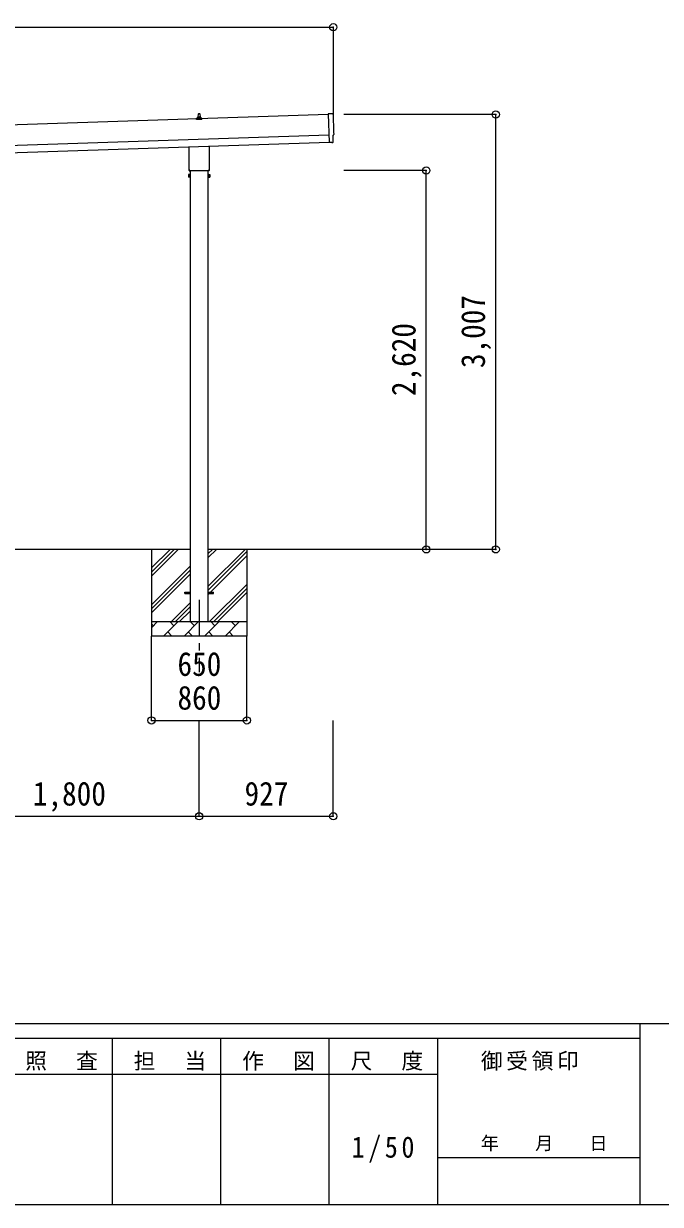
# Model space of a CAD drawing. Units: millimetres at full size, sheet at 1:50; some dimension numbers follow another scale. Extents: x -14053 to 14053, y -9700 to 9700.
# Drawn here: x 4641 to 9043, y -9700 to -1534 of the extents above; entities that cross this region are included whole.
import ezdxf
from ezdxf.enums import TextEntityAlignment as Align

# ---------------------------------------------------------------- set-up
doc = ezdxf.new("R2010")
doc.units = ezdxf.units.MM
doc.header["$LTSCALE"] = 50
doc.header["$PDMODE"] = 32
doc.header["$PDSIZE"] = 50
doc.linetypes.add('CHAIN1', pattern=[8, 5, -1, 1, -1])
for name, color, linetype, lineweight in [('0-0_0', 7, 'Continuous', 9), ('0-1_Defpoints', 4, 'Continuous', 9), ('0-6_PARTS1', 6, 'Continuous', 9), ('F-0', 7, 'Continuous', 9)]:
    doc.layers.add(name, color=color, linetype=linetype, lineweight=lineweight)
doc.styles.add('ＭＳ ゴシック', font='')
doc.styles.get('ＭＳ ゴシック').set_extended_font_data('MS Gothic')

msp = doc.modelspace()

# ---------------------------------------------------------------- linework, layer by layer
at = {"layer": '0-0_0'}
for p, q in [((5792.08, -5169.8), (4117.08, -5169.8)), ((5524.58, -5169.8), (5524.58, -5769.8)), ((5524.58, -5354.85), (5709.63, -5169.8)), ((5524.58, -5326.56), (5681.35, -5169.8)), ((5524.58, -5298.28), (5653.07, -5169.8)), ((6855.46, -5169.8), (5917.08, -5169.8)), ((5917.08, -5424.9), (6172.18, -5169.8)), ((5917.08, -5226.91), (5974.19, -5169.8)), ((5917.08, -5198.62), (5945.91, -5169.8)), ((5917.08, -5453.18), (6184.58, -5185.68)), ((5917.08, -5481.46), (6184.58, -5213.96)), ((6184.58, -5169.8), (6184.58, -5769.8)), ((5524.58, -5552.84), (5792.08, -5285.34)), ((5524.58, -5581.12), (5792.08, -5313.62)), ((5524.58, -5609.41), (5792.08, -5341.91)), ((5926.74, -5669.8), (6184.58, -5411.95)), ((5955.03, -5669.8), (6184.58, -5440.24)), ((5983.31, -5669.8), (6184.58, -5468.52)), ((5662.18, -5669.8), (5792.08, -5539.9)), ((5690.47, -5669.8), (5792.08, -5568.18)), ((5718.75, -5669.8), (5792.08, -5596.46)), ((5524.58, -5669.8), (6184.58, -5669.8)), ((5524.58, -5712.69), (5567.48, -5669.8)), ((5538.92, -5698.35), (5524.58, -5684.01)), ((5608.9, -5769.8), (5708.9, -5669.8)), ((5680.34, -5698.35), (5651.79, -5669.8)), ((5750.32, -5769.8), (5850.32, -5669.8)), ((5821.77, -5698.35), (5793.21, -5669.8)), ((5891.74, -5769.8), (5991.74, -5669.8)), ((5963.19, -5698.35), (5934.63, -5669.8)), ((6033.16, -5769.8), (6133.16, -5669.8)), ((6104.61, -5698.35), (6076.06, -5669.8)), ((6181.3, -5669.8), (6184.58, -5666.51)), ((6184.58, -5769.8), (5524.58, -5769.8)), ((5637.45, -5741.24), (5666.01, -5769.8)), ((5778.87, -5741.24), (5807.43, -5769.8)), ((5920.29, -5741.24), (5948.85, -5769.8)), ((6061.72, -5741.24), (6090.27, -5769.8))]:
    msp.add_line(p, q, dxfattribs=at)
at = {"layer": '0-1_Defpoints'}
for p, q in [((6745.95, -2163.38), (1362.94, -2342.82)), ((5836.33, -2196.04), (5836.33, -2188.32)), ((5872.83, -2196.04), (5836.33, -2196.04)), ((5836.72, -2187.54), (5872.45, -2187.54)), ((5837.1, -2187.35), (5843.82, -2185.72)), ((5844.2, -2185.54), (5864.97, -2185.54)), ((5844.58, -2184.75), (5844.58, -2180.54)), ((5845.58, -2180.54), (5863.58, -2180.54)), ((5848.58, -2180.54), (5849.31, -2157.01)), ((5850.31, -2156.04), (5858.86, -2156.04)), ((5859.86, -2157.01), (5860.58, -2180.54)), ((5864.58, -2184.75), (5864.58, -2180.54)), ((5872.07, -2187.35), (5865.35, -2185.72)), ((5872.83, -2196.04), (5872.83, -2188.32)), ((1367.6, -2482.74), (6750.61, -2303.3)), ((1369.27, -2532.71), (6752.28, -2353.28)), ((6752.37, -2356.04), (6752.4, -2357.04)), ((6772.03, -2356.39), (6778.93, -2355.8)), ((5786.28, -2540.02), (5786.28, -2385.48)), ((5922.88, -2380.92), (5922.88, -2540.02)), ((5780.58, -2578.3), (5781.34, -2576.98)), ((5780.58, -2578.3), (5780.58, -2595.3)), ((5780.58, -2595.3), (5781.34, -2596.61)), ((5787.58, -2581.89), (5781.34, -2581.89)), ((5787.58, -2591.7), (5781.34, -2591.7)), ((5787.58, -2596.61), (5781.34, -2596.61)), ((5784.58, -2548.8), (5784.58, -2543.3)), ((5922.52, -2552.3), (5786.65, -2552.3)), ((5790.08, -2596), (5787.58, -2596)), ((5792.08, -2552.3), (5792.08, -5669.8)), ((5917.08, -5669.8), (5917.08, -2552.3)), ((5919.08, -2596), (5921.58, -2596)), ((5921.58, -2581.89), (5927.82, -2581.89)), ((5921.58, -2591.7), (5927.82, -2591.7)), ((5921.58, -2596.61), (5927.82, -2596.61)), ((5924.58, -2543.3), (5924.58, -2548.8)), ((5928.58, -2578.3), (5927.82, -2576.98)), ((5928.58, -2595.3), (5927.82, -2596.61)), ((5928.58, -2578.3), (5928.58, -2595.3)), ((5754.58, -5465.3), (5792.08, -5465.3)), ((5754.58, -5474.3), (5754.58, -5465.3)), ((5917.08, -5465.3), (5954.58, -5465.3)), ((5954.58, -5474.3), (5954.58, -5465.3)), ((5754.58, -5474.3), (5792.08, -5474.3)), ((5917.08, -5474.3), (5954.58, -5474.3))]:
    msp.add_line(p, q, dxfattribs=at)
at = {"layer": '0-1_Defpoints', "color": 7, "linetype": 'CHAIN1'}
msp.add_line((5854.58, -5519.8), (5854.58, -6019.8), dxfattribs=at)
at = {"layer": '0-1_Defpoints'}
for points in [[(6777.39, -2158.9), (6745.78, -2158.3), (6752.37, -2356.04)], [(6771.27, -2356.14), (6770.59, -2355.53), (6752.4, -2357.05)], [(6781.67, -2352.71), (6780.1, -2305.71), (6780.7, -2305.69)], [(5787.58, -2596.61), (5787.58, -2576.98), (5781.34, -2576.98)], [(5787.58, -2596), (5787.58, -2577.6), (5790.08, -2577.6)], [(5921.58, -2596), (5921.58, -2577.6), (5919.08, -2577.6)], [(5921.58, -2596.61), (5921.58, -2576.98), (5927.82, -2576.98)]]:
    msp.add_lwpolyline(points, dxfattribs=at)
for points in [[(5790.08, -2597.3), (5790.08, -2576.3), (5792.08, -2576.3), (5792.08, -2597.3)], [(5919.08, -2597.3), (5919.08, -2576.3), (5917.08, -2576.3), (5917.08, -2597.3)]]:
    msp.add_lwpolyline(points, close=True, dxfattribs=at)
for centre, radius, start, end in [((5837.33, -2188.32), 1, 103.62699, 180), ((5843.58, -2184.75), 1, 283.62699, 0), ((5848.67, -2181.17), 4.13, 90, 171.17633), ((5845.58, -2181.54), 1, 90, 180), ((5850.31, -2157.04), 1, 90, 178.60509), ((5857.92, -2180.54), 4.83, 133.60282, 180), ((5851.25, -2180.54), 4.83, 0, 46.39718), ((5858.86, -2157.04), 1, 1.39491, 90), ((5860.5, -2181.17), 4.13, 8.82367, 90), ((5863.58, -2181.54), 1, 0, 90), ((5865.58, -2184.75), 1, 180, 256.37301), ((5871.83, -2188.32), 1, 0, 76.37301), ((5796.82, -2586.8), 16.24, 162.41205, 197.58795), ((5784.93, -2579.44), 4.34, 145.61575, 214.38425), ((5784.93, -2594.16), 4.34, 145.61575, 214.38425), ((5788.58, -2543.3), 4, 125.09963, 180), ((5788.58, -2548.8), 4, 180, 194.47751), ((5788.58, -2548.8), 4, 194.47751, 241.04498), ((5920.58, -2548.8), 4, 298.95502, 345.52249), ((5920.58, -2543.3), 4, 0, 54.90037), ((5920.58, -2548.8), 4, 345.52249, 0), ((5912.34, -2586.8), 16.24, 342.41205, 17.58795), ((5924.24, -2579.44), 4.34, 325.61575, 34.38425), ((5924.24, -2594.16), 4.34, 325.61575, 34.38425)]:
    msp.add_arc(centre, radius, start, end, dxfattribs=at)
for centre, major_axis, ratio, start_param, end_param in [((6777.33, -2161.9), (3, 0.1), 0.99863, 6.2683889, 7.8016218), ((11542.89, -2073.51), (-4760.73, -158.69), 0.99863, 6.2683889, 6.2976778), ((6771.94, -2355.39), (0.75, -0.666), 0.9974, 4.712389, 5.5252311), ((6778.66, -2352.81), (2.25, -2), 0.9974, 5.5252311, 7.0411395), ((6780.55, -2301.29), (4.4, 0.15), 0.99863, 4.712389, 6.2976778)]:
    msp.add_ellipse(centre, major_axis=major_axis, ratio=ratio, start_param=start_param, end_param=end_param, dxfattribs=at)
at = {"layer": '0-6_PARTS1'}
for p, q in [((1331.58, -1558.96), (6781.58, -1558.96)), ((6781.58, -1558.96), (6781.58, -2176.3)), ((7904.83, -2162.78), (6855.46, -2162.78)), ((7904.83, -5169.8), (7904.83, -2162.78)), ((7424.75, -2549.8), (6855.46, -2549.8)), ((7424.75, -5169.8), (7424.75, -2549.8)), ((7424.75, -5169.8), (6855.46, -5169.8)), ((7904.83, -5169.8), (6855.46, -5169.8)), ((5524.58, -6352.87), (5524.58, -5769.8)), ((6184.58, -6352.87), (6184.58, -5769.8)), ((5524.58, -6352.87), (6184.58, -6352.87)), ((5854.58, -7016.26), (5854.58, -6352.87)), ((5854.58, -7016.26), (5854.58, -6352.87)), ((6781.58, -7016.26), (6781.58, -6352.87)), ((4054.58, -7016.26), (5854.58, -7016.26)), ((5854.58, -7016.26), (6781.58, -7016.26))]:
    msp.add_line(p, q, dxfattribs=at)
for p in [(6781.58, -1558.96), (7904.83, -2162.78), (7424.75, -2549.8), (7424.75, -5169.8), (7904.83, -5169.8), (5524.58, -6352.87), (6184.58, -6352.87), (5854.58, -7016.26), (6781.58, -7016.26)]:
    msp.add_point(p, dxfattribs=at)
at = {"layer": 'F-0', "color": 5, "lineweight": 5}
for p, q in [((-14053.43, -8450), (13346.57, -8450)), ((8901.98, -8450), (8901.98, -9700)), ((-14053.43, -8550), (8901.98, -8550)), ((5251.97, -8550), (5251.97, -9700)), ((6001.97, -8550), (6001.97, -9700)), ((6751.97, -8550), (6751.97, -9700)), ((7501.97, -8550), (7501.97, -9700)), ((4501.97, -8800), (7501.97, -8800)), ((7501.97, -9375), (8901.98, -9375)), ((-14053.43, -9700), (13346.57, -9700))]:
    msp.add_line(p, q, dxfattribs=at)

# ---------------------------------------------------------------- texts
at = {"layer": '0-6_PARTS1', "color": 7, "style": 'ＭＳ ゴシック', "width": 0.9}
for s, p in [('3,007', (7879.83, -3916.29)), ('2,620', (7399.75, -4109.8))]:
    msp.add_text(s, height=165, rotation=90, dxfattribs=at).set_placement(p, align=Align.BOTTOM_LEFT)
for s, p in [('650', (5704.58, -6094.5)), ('860', (5704.58, -6327.87)), ('1,800', (4704.58, -6991.26)), ('927', (6168.08, -6991.26))]:
    msp.add_text(s, height=165, dxfattribs=at).set_placement(p, align=Align.BOTTOM_LEFT)
at = {"layer": 'F-0', "style": 'ＭＳ ゴシック'}
msp.add_text('年\u3000\u3000月\u3000\u3000日', height=91.64, dxfattribs=at).set_placement((7801.98, -9350), align=Align.BOTTOM_LEFT)
at = {"layer": 'F-0', "attachment_point": 7, "style": 'ＭＳ ゴシック'}
for s, insert, char_height in [('\\T1.17;照\u3000査', (4651.98, -8775), 110), ('\\T1.17;担\u3000当', (5401.98, -8775), 110), ('\\T1.17;作\u3000図', (6151.97, -8775), 110), ('\\T1.17;尺\u3000度', (6901.98, -8775), 110), ('\\T1.17;御受領印', (7801.97, -8775), 110), ('\\T1.28;\\W0.9;1/50', (6908.22, -9412.5), 146.6)]:
    msp.add_mtext(s, dxfattribs=dict(at, insert=insert, char_height=char_height))

doc.saveas('drawing.dxf')
